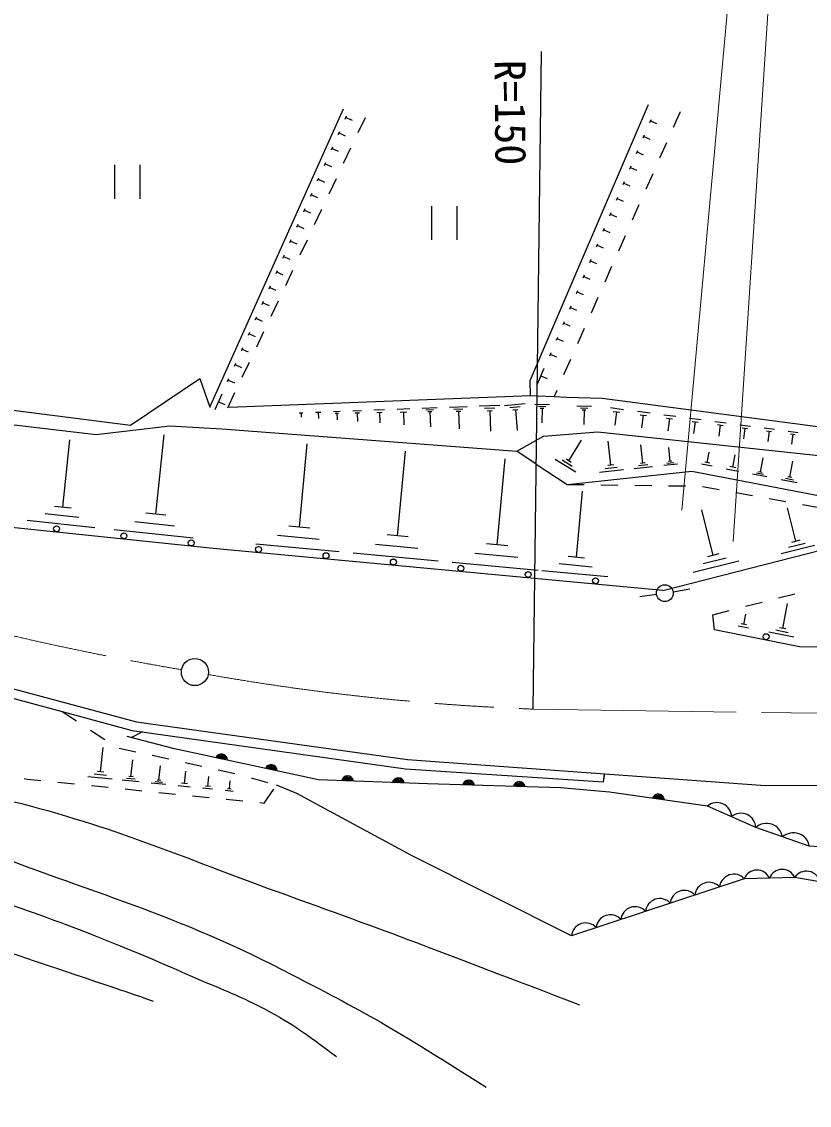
# Model space of a CAD drawing. Units: millimetres, scale not verified. Extents: x 40000 to 680000, y 20000 to 380000.
# Drawn here: x 163204 to 209747, y 246351 to 310387 of the extents above; entities that cross this region are included whole.
import ezdxf
from ezdxf.enums import TextEntityAlignment as Align

# ---------------------------------------------------------------- set-up
doc = ezdxf.new("R2010")
doc.units = ezdxf.units.MM
doc.header["$LTSCALE"] = 1000
doc.linetypes.add('CHAIN', pattern=[18.5, 12, -1.5, 3.5, -1.5])
for name, color, linetype, lineweight in [('M-BGD', 7, 'Continuous', 25), ('M-BGD-EXST', 7, 'Continuous', 25), ('M-BMK', 2, 'CHAIN', 13), ('M-BMK-SRVR', 3, 'Continuous', 25), ('M-STR-HTXT', 7, 'Continuous', 13)]:
    doc.layers.add(name, color=color, linetype=linetype, lineweight=lineweight)
doc.styles.add('ＭＳ ゴシック', font='')
doc.styles.get('ＭＳ ゴシック').set_extended_font_data('MS Gothic')

msp = doc.modelspace()

# ---------------------------------------------------------------- linework, layer by layer
at = {"layer": 'M-BGD'}
for p, q in [((182324, 304631), (182406, 304813)), ((202110, 305057), (201706, 304142)), ((182365, 304722), (182730, 304558)), ((183087, 303830), (183515, 304734)), ((200315, 304432), (200394, 304616)), ((200354, 304524), (200722, 304366)), ((181915, 303718), (181997, 303901)), ((181956, 303809), (182321, 303646)), ((199921, 303513), (200000, 303697)), ((199960, 303605), (200328, 303447)), ((181506, 302805), (181588, 302988)), ((181547, 302897), (181912, 302733)), ((182230, 302023), (182658, 302927)), ((201301, 303228), (200896, 302313)), ((199527, 302594), (199605, 302778)), ((199566, 302686), (199934, 302528)), ((168691, 301923), (168691, 299923)), ((170191, 301923), (170191, 299923)), ((181097, 301893), (181179, 302075)), ((181138, 301984), (181503, 301821)), ((199133, 301675), (199211, 301859)), ((199172, 301767), (199540, 301609)), ((180689, 300980), (180770, 301163)), ((180729, 301072), (181095, 300908)), ((181374, 300216), (181802, 301119)), ((200491, 301399), (200086, 300484)), ((198739, 300756), (198817, 300940)), ((198778, 300848), (199146, 300690)), ((180280, 300068), (180361, 300250)), ((180321, 300159), (180686, 299995)), ((198344, 299837), (198423, 300020)), ((198384, 299929), (198751, 299771)), ((179871, 299155), (179953, 299338)), ((179912, 299246), (180277, 299083)), ((180517, 298408), (180946, 299312)), ((187415, 299492), (187415, 297492)), ((188915, 299492), (188915, 297492)), ((197950, 298918), (198029, 299101)), ((199682, 299570), (199277, 298656)), ((179462, 298243), (179544, 298425)), ((197990, 299009), (198357, 298852)), ((179503, 298334), (179868, 298170)), ((197556, 297998), (197635, 298182)), ((197596, 298090), (197963, 297933)), ((179053, 297330), (179135, 297512)), ((179094, 297421), (179459, 297258)), ((179661, 296601), (180089, 297504)), ((197162, 297079), (197241, 297263)), ((197202, 297171), (197569, 297014)), ((198872, 297741), (198467, 296827)), ((178644, 296417), (178726, 296600)), ((178685, 296509), (179050, 296345)), ((196768, 296160), (196847, 296344)), ((196808, 296252), (197175, 296095)), ((198062, 295912), (197658, 294998)), ((178235, 295505), (178317, 295687)), ((178276, 295596), (178641, 295432)), ((178805, 294793), (179233, 295697)), ((196374, 295241), (196453, 295425)), ((196413, 295333), (196781, 295175)), ((177826, 294592), (177908, 294775)), ((177867, 294683), (178232, 294520)), ((195980, 294322), (196059, 294506)), ((196019, 294414), (196387, 294256)), ((197253, 294084), (196848, 293169)), ((177417, 293680), (177499, 293862)), ((177458, 293771), (177823, 293607)), ((177948, 292986), (178377, 293890)), ((195586, 293403), (195665, 293587)), ((195625, 293495), (195993, 293337)), ((177009, 292767), (177090, 292950)), ((177049, 292858), (177414, 292695)), ((195192, 292484), (195271, 292668)), ((176600, 291854), (176681, 292037)), ((177092, 291179), (177520, 292082)), ((195231, 292576), (195599, 292418)), ((196443, 292255), (196039, 291340)), ((176641, 291946), (177006, 291782)), ((194798, 291565), (194877, 291749)), ((194837, 291657), (195205, 291499)), ((176191, 290942), (176273, 291124)), ((176232, 291033), (176597, 290870)), ((194404, 290646), (194483, 290830)), ((194443, 290738), (194811, 290580)), ((175782, 290029), (175864, 290212)), ((175823, 290121), (176188, 289957)), ((176236, 289371), (176664, 290275)), ((195634, 290426), (195229, 289512)), ((193694, 288991), (194088, 289911)), ((193891, 289451), (194259, 289293)), ((175373, 289117), (175455, 289299)), ((175414, 289208), (175779, 289044)), ((152025, 288778), (169628, 286553)), ((174637, 287474), (175046, 288387)), ((175379, 287564), (175808, 288468)), ((194824, 288597), (194661, 288230)), ((174841, 287930), (175206, 287767)), ((185383, 287495), (186137, 287524)), ((186867, 287552), (187760, 287587)), ((188483, 287614), (189528, 287655)), ((190245, 287682), (191455, 287729)), ((190553, 287543), (191159, 287566)), ((191733, 287713), (192965, 287817)), ((192054, 287585), (192670, 287637)), ((193528, 287776), (194393, 287758)), ((193742, 287663), (194174, 287654)), ((193848, 287553), (194064, 287548)), ((193956, 287550), (193938, 286686)), ((196010, 287678), (196875, 287660)), ((196224, 287565), (196657, 287556)), ((197995, 287579), (198776, 287476)), ((179609, 287272), (179821, 287280)), ((179715, 287276), (179725, 287012)), ((180575, 287310), (180876, 287321)), ((180726, 287315), (180740, 286938)), ((181626, 287350), (182027, 287366)), ((181731, 287254), (181931, 287261)), ((181831, 287258), (181846, 286857)), ((182773, 287394), (183281, 287414)), ((182905, 287272), (183159, 287282)), ((183032, 287277), (183051, 286769)), ((184022, 287442), (184648, 287467)), ((184184, 287292), (184497, 287304)), ((184341, 287298), (184365, 286672)), ((185579, 287314), (185956, 287328)), ((185767, 287321), (185796, 286567)), ((187094, 287449), (187541, 287466)), ((187210, 287342), (187433, 287350)), ((187322, 287346), (187356, 286453)), ((188750, 287494), (189272, 287514)), ((188885, 287368), (189146, 287378)), ((189016, 287373), (189056, 286328)), ((190711, 287397), (191013, 287409)), ((190862, 287403), (190909, 286192)), ((192221, 287444), (192529, 287470)), ((192375, 287457), (192479, 286224)), ((196330, 287455), (196546, 287451)), ((196438, 287453), (196420, 286588)), ((198164, 287358), (198555, 287306)), ((198360, 287332), (198257, 286550)), ((199585, 287369), (200336, 287270)), ((199748, 287157), (200124, 287107)), ((199936, 287132), (199837, 286380)), ((201144, 287163), (201866, 287068)), ((201301, 286959), (201662, 286912)), ((201481, 286936), (201386, 286214)), ((202673, 286962), (203365, 286870)), ((202824, 286766), (203170, 286720)), ((202997, 286743), (202905, 286051)), ((204173, 286764), (204836, 286676)), ((204317, 286576), (204649, 286533)), ((204483, 286554), (204395, 285891)), ((205643, 286570), (206278, 286486)), ((205781, 286390), (206099, 286348)), ((205940, 286369), (205856, 285734)), ((207085, 286380), (207693, 286300)), ((165633, 281690), (166050, 285677)), ((171128, 281290), (171617, 285971)), ((195530, 284439), (196285, 285649)), ((207217, 286208), (207521, 286168)), ((207369, 286188), (207289, 285581)), ((208499, 286193), (209080, 286117)), ((208625, 286029), (208915, 285991)), ((208770, 286010), (208694, 285430)), ((179613, 280521), (180072, 285449)), ((185419, 280000), (185885, 285008)), ((193610, 284247), (192457, 285010)), ((198019, 284180), (197866, 285598)), ((199913, 284300), (199796, 285391)), ((201527, 284403), (201440, 285214)), ((191305, 279473), (191779, 284560)), ((195946, 283759), (194736, 284514)), ((195738, 284099), (195133, 284477)), ((195681, 284345), (195379, 284533)), ((201741, 284324), (201335, 284280)), ((201629, 284414), (201426, 284392)), ((203873, 284297), (203563, 284357)), ((203718, 284327), (203838, 284947)), ((205231, 284060), (205371, 284783)), ((206854, 283774), (207015, 284606)), ((208595, 283467), (208779, 284417)), ((198766, 283901), (197348, 283749)), ((198392, 284040), (197683, 283964)), ((198196, 284199), (197841, 284161)), ((200488, 284086), (199397, 283969)), ((200201, 284193), (199655, 284135)), ((200050, 284315), (199777, 284286)), ((201955, 284244), (201144, 284157)), ((203998, 284112), (203378, 284232)), ((205557, 283809), (204834, 283949)), ((205411, 284025), (205050, 284095)), ((207042, 283629), (206626, 283710)), ((206958, 283754), (206750, 283794)), ((195435, 283040), (196435, 283028)), ((207230, 283485), (206397, 283646)), ((209024, 283137), (208074, 283321)), ((208810, 283302), (208334, 283394)), ((208714, 283444), (208476, 283490)), ((195980, 278739), (196343, 282645)), ((197435, 283016), (198435, 283004)), ((199435, 282991), (200435, 282979)), ((201435, 282967), (202435, 282955)), ((203432, 282917), (204417, 282740)), ((205401, 282564), (206385, 282388)), ((207370, 282212), (208354, 282036)), ((209339, 281860), (210323, 281684)), ((166578, 281087), (164584, 281296)), ((166132, 281638), (165135, 281742)), ((171713, 281229), (170542, 281352)), ((204068, 278851), (203393, 281546)), ((208949, 279679), (208453, 281659)), ((167522, 280485), (163536, 280902)), ((172236, 280583), (169896, 280828)), ((180230, 280463), (178997, 280578)), ((173345, 279875), (168665, 280365)), ((180788, 279790), (178324, 280019)), ((186045, 279942), (184793, 280058)), ((181963, 279059), (177034, 279518)), ((186613, 279258), (184109, 279491)), ((191941, 279413), (190669, 279532)), ((210062, 279432), (208083, 278936)), ((209506, 279556), (208516, 279308)), ((209196, 279741), (208701, 279617)), ((187807, 278515), (182799, 278981)), ((192518, 278718), (189974, 278955)), ((196468, 278694), (195492, 278785)), ((204826, 278683), (203478, 278345)), ((204404, 278936), (203731, 278767)), ((193731, 277964), (188643, 278437)), ((197842, 277581), (193936, 277945)), ((196911, 278160), (194958, 278342)), ((205584, 278515), (202889, 277840)), ((205984, 275839), (206953, 276086)), ((207922, 276334), (208891, 276581)), ((208172, 274536), (208462, 276006)), ((204046, 275345), (205015, 275592)), ((205875, 274767), (205995, 275376)), ((204139, 274441), (204046, 275345)), ((206027, 274736), (205723, 274797)), ((206150, 274554), (205540, 274674)), ((208834, 274024), (207364, 274314)), ((208503, 274280), (207768, 274425)), ((208355, 274500), (207988, 274573)), ((165600, 269614), (166437, 269066)), ((165600, 269614), (169731, 268499)), ((167273, 268519), (168110, 267971)), ((170346, 268413), (169690, 268081)), ((167869, 266058), (168015, 267503)), ((168963, 267461), (169940, 267247)), ((170916, 267034), (171893, 266820)), ((169664, 265767), (169766, 266777)), ((171314, 265562), (171401, 266419)), ((172870, 266606), (173847, 266393)), ((168555, 265624), (167111, 265770)), ((168212, 265841), (167490, 265914)), ((168050, 266040), (167689, 266077)), ((169790, 265754), (169538, 265780)), ((172825, 265374), (172897, 266092)), ((174208, 265201), (174268, 265792)), ((174824, 266179), (175801, 265965)), ((197626, 265943), (197571, 265468)), ((163346, 265667), (163538, 265629)), ((163538, 265629), (164338, 265548)), ((165333, 265448), (166328, 265347)), ((167323, 265246), (168318, 265146)), ((170143, 265464), (169134, 265566)), ((169904, 265615), (169399, 265666)), ((171721, 265304), (170863, 265391)), ((171517, 265433), (171089, 265476)), ((171421, 265551), (171207, 265573)), ((173166, 265158), (172447, 265230)), ((173004, 265355), (172645, 265392)), ((174356, 265186), (174060, 265216)), ((175475, 265044), (175523, 265518)), ((176766, 265705), (177728, 265432)), ((169313, 265045), (170308, 264944)), ((171303, 264844), (172298, 264743)), ((173293, 264642), (174288, 264542)), ((174489, 265024), (173898, 265084)), ((175700, 264901), (175226, 264949)), ((175593, 265032), (175357, 265056)), ((177540, 264212), (178103, 265039)), ((175283, 264441), (176277, 264340)), ((177272, 264240), (177540, 264212))]:
    msp.add_line(p, q, dxfattribs=at)
for points in [[(79342, 306892), (92562, 299039), (92689, 299039), (92774, 298912), (108790, 290124), (118494, 285454), (126164, 281548), (132310, 280992), (139345, 278400), (148456, 274790), (169986, 269008), (186008, 266791), (207160, 265248), (219792, 265281), (248704, 266106), (257564, 266904)], [(193270, 288299), (193250, 289182), (200240, 305483)], [(169628, 286553), (173733, 289310), (174325, 287614), (182223, 305242)], [(201081, 276778), (174521, 279249), (151830, 281624), (129044, 291092)], [(175469, 287613), (193270, 288299), (193662, 288280)], [(193662, 288280), (194661, 288230), (195393, 288191), (197513, 288147), (214001, 285972)], [(151079, 287984), (154065, 287583), (167610, 285997), (170108, 286286), (171957, 286502), (175031, 286334), (192457, 285010)], [(192457, 285010), (194035, 285903), (197257, 286155), (213796, 284379)], [(193610, 284247), (195435, 283040), (202809, 283833), (213460, 281767)], [(201081, 276778), (213100, 279846), (213460, 281767)], [(132140, 280398), (137141, 278614), (147354, 274536), (165600, 269614)], [(286656, 279109), (279875, 277796), (264950, 274995), (258868, 274225), (252808, 273809), (240687, 273425), (223747, 273264), (209167, 273449), (204139, 274441)], [(169731, 268499), (185880, 266240), (197580, 265468), (197665, 265934)], [(203727, 264025), (197943, 264864), (195037, 265105), (187184, 265345), (180735, 265585), (172233, 267410), (169445, 268146)], [(195697, 256372), (186234, 261117), (179462, 264778), (178266, 265278)], [(225622, 260919), (216208, 261271), (209747, 261656), (206577, 262760), (203727, 264025)], [(216472, 258485), (208883, 259814), (205905, 259734), (195697, 256372)]]:
    msp.add_lwpolyline(points, dxfattribs=at)
for centre in [(165267, 280419), (169246, 280003), (173224, 279586), (177203, 279201), (181186, 278830), (185169, 278459), (189151, 278089), (193134, 277718), (197117, 277347), (207191, 274043)]:
    msp.add_circle(centre, 175, dxfattribs=at)
for centre, radius, start, end in [((175006, 266759), 354, 356.68055, 159.08573), ((175006, 266759), 283, 358.90459, 156.86169), ((175006, 266759), 212, 2.65091, 153.11536), ((175006, 266759), 142, 10.36264, 145.40363), ((175006, 266759), 100, 20.68031, 135.08597), ((177939, 266130), 354, 356.68055, 159.08573), ((177939, 266130), 283, 358.90459, 156.86169), ((177939, 266130), 212, 2.65091, 153.11536), ((177939, 266130), 142, 10.36264, 145.40363), ((177939, 266130), 100, 20.68031, 135.08597), ((182458, 265467), 354, 6.66448, 169.06965), ((182458, 265467), 283, 8.88851, 166.84562), ((182458, 265467), 212, 12.63484, 163.09929), ((182458, 265467), 142, 20.34657, 155.38756), ((182458, 265467), 100, 30.66423, 145.0699), ((185456, 265355), 354, 6.66448, 169.06965), ((185456, 265355), 283, 8.88851, 166.84562), ((185456, 265355), 212, 12.63484, 163.09929), ((185456, 265355), 142, 20.34657, 155.38756), ((185456, 265355), 100, 30.66423, 145.0699), ((189610, 265216), 354, 7.04579, 169.45097), ((189610, 265216), 283, 9.26983, 167.22693), ((189610, 265216), 212, 13.01616, 163.48061), ((189610, 265216), 142, 20.72789, 155.76888), ((189610, 265216), 100, 31.04555, 145.45121), ((192608, 265125), 354, 7.04579, 169.45097), ((192608, 265125), 283, 9.26983, 167.22693), ((192608, 265125), 212, 13.01616, 163.48061), ((192608, 265125), 142, 20.72789, 155.76888), ((192608, 265125), 100, 31.04555, 145.45121), ((200827, 264391), 354, 0.54197, 162.94715), ((200827, 264391), 283, 2.76601, 160.72311), ((200827, 264391), 212, 6.51234, 156.97679), ((200827, 264391), 142, 14.22407, 149.26506), ((200827, 264391), 100, 24.54173, 138.9474), ((204294, 263382), 858, 0.71394, 131.42082), ((205719, 262750), 858, 0.71394, 131.42082), ((207220, 262055), 954, 9.22041, 132.35425), ((208805, 261503), 954, 9.22041, 132.35425), ((205282, 259172), 839, 42.07546, 174.38953), ((206657, 259450), 805, 23.79103, 159.28865), ((208146, 259490), 805, 23.79103, 159.28865), ((209582, 259343), 844, 14.10548, 146.0303), ((203823, 258692), 839, 42.07546, 174.38953), ((202365, 258211), 839, 42.07546, 174.38953), ((199449, 257250), 839, 42.07546, 174.38953), ((200907, 257731), 839, 42.07546, 174.38953), ((197991, 256770), 839, 42.07546, 174.38953), ((196533, 256290), 839, 42.07546, 174.38953)]:
    msp.add_arc(centre, radius, start, end, dxfattribs=at)
for points, knots in [([(70262, 292525), (71176, 292396), (71457, 292357), (72203, 292163), (72930, 291974), (73335, 291844), (74028, 291555), (75278, 291034), (75919, 290611), (77151, 290049), (79353, 289045), (80606, 288521), (82859, 287632), (84914, 286820), (86082, 286409), (88150, 285630), (91088, 284525), (92737, 283916), (95676, 282812), (98776, 281648), (100531, 281046), (103611, 279827), (109281, 277583), (112419, 276224), (117976, 273712), (120026, 272785), (121176, 272267), (123180, 271246), (123670, 270996), (123941, 270846), (124417, 270570), (125808, 269764), (126539, 269233), (127867, 268328), (128893, 267629), (129350, 267059), (130433, 266453), (131416, 265904), (132037, 265671), (133146, 265476), (134035, 265320), (134567, 265578), (135456, 265424), (136671, 265214), (137282, 264804), (138486, 264539), (141471, 263882), (143284, 264281), (146243, 263516), (149432, 262690), (151131, 261925), (154259, 260892), (158797, 259392), (161391, 258698), (165865, 257014), (169081, 255804), (170843, 255022), (173997, 253657), (175399, 253050), (176211, 252762), (177561, 252046), (179313, 251115), (179899, 250643), (181798, 249244)], [0, 0, 0, 0, 1, 1, 1, 2, 2, 2, 3, 3, 3, 4, 4, 4, 5, 5, 5, 6, 6, 6, 7, 7, 7, 8, 8, 8, 9, 9, 9, 10, 10, 10, 11, 11, 11, 12, 12, 12, 13, 13, 13, 14, 14, 14, 15, 15, 15, 16, 16, 16, 17, 17, 17, 18, 18, 18, 19, 19, 19, 20, 20, 20, 21, 21, 21, 21]), ([(78775, 287308), (85017, 285042), (86652, 284440), (91657, 282488), (97307, 280285), (100643, 279399), (106024, 276604), (111263, 273883), (114228, 272325), (118990, 268836), (120536, 267703), (121312, 266951), (122770, 265706), (123350, 265211), (123635, 264885), (124243, 264423), (124879, 263940), (125231, 263650), (125937, 263277), (126966, 262736), (127640, 262628), (128777, 262385), (132035, 261688), (134005, 262470), (137297, 261954), (143131, 261041), (146353, 260203), (152047, 258636), (157721, 257075), (160824, 255938), (166403, 254065), (168192, 253465), (168766, 253278), (170977, 252510)], [0, 0, 0, 0, 1, 1, 1, 2, 2, 2, 3, 3, 3, 4, 4, 4, 5, 5, 5, 6, 6, 6, 7, 7, 7, 8, 8, 8, 9, 9, 9, 10, 10, 10, 11, 11, 11, 11]), ([(146483, 269330), (145955, 269238), (144080, 268926), (144212, 268435), (144297, 268117), (145003, 267881), (145553, 267603), (147401, 266670), (148568, 266443), (150489, 265670), (154035, 264242), (156008, 263410), (159552, 261979), (167008, 258969), (171507, 257997), (178665, 254334), (183479, 251870), (185214, 250895), (190656, 247415)], [0, 0, 0, 0, 1, 1, 1, 2, 2, 2, 3, 3, 3, 4, 4, 4, 5, 5, 5, 6, 6, 6, 6]), ([(159331, 266466), (159145, 266276), (159035, 266213), (158818, 266093), (158268, 265789), (157842, 266011), (157217, 265954), (156739, 265911), (156330, 266182), (155995, 265840), (155899, 265742), (155857, 265626), (155910, 265500), (156054, 265157), (156373, 265139), (156715, 264991), (157658, 264581), (158322, 264927), (159341, 264780), (161053, 264534), (162040, 264508), (163708, 264053), (169749, 262407), (172954, 260901), (178845, 258781), (185645, 256333), (187810, 255491), (196170, 252285)], [0, 0, 0, 0, 1, 1, 1, 2, 2, 2, 3, 3, 3, 4, 4, 4, 5, 5, 5, 6, 6, 6, 7, 7, 7, 8, 8, 8, 9, 9, 9, 9])]:
    msp.add_open_spline(points, degree=3, knots=knots, dxfattribs=at)
at = {"layer": 'M-BGD-EXST'}
for p, q in [((201702, 276698), (202688, 276868)), ((200715, 276541), (199725, 276397))]:
    msp.add_line(p, q, dxfattribs=at)
msp.add_circle((201210, 276614), 500, dxfattribs=at)
at = {"layer": 'M-BMK'}
msp.add_line((193424, 269765), (235849, 269147), dxfattribs=at)
for centre, radius, start, end in [((201161, 439443), 169762, 248.49485, 260.3317), ((198771, 411215), 141551, 260.01422, 267.83529)]:
    msp.add_arc(centre, radius, start, end, dxfattribs=at)
at = {"layer": 'M-BMK-SRVR'}
msp.add_line((193424, 269765), (193923, 308627), dxfattribs=at)
msp.add_circle((173439, 271953), 800, dxfattribs=at)
at = {"layer": 'M-STR-HTXT'}
for p, q in [((202210, 281512), (206290, 326362)), ((205241, 279665), (208292, 326179))]:
    msp.add_line(p, q, dxfattribs=at)
msp.add_arc((213175, 490079), 261903, 234.37406, 268.90276, dxfattribs=at)

# ---------------------------------------------------------------- texts
at = {"layer": 'M-BMK-SRVR', "style": 'ＭＳ ゴシック'}
msp.add_text('R=150', height=1833, rotation=270.471, dxfattribs=at).set_placement((192064, 308133), align=Align.MIDDLE_LEFT)

doc.saveas('drawing.dxf')
